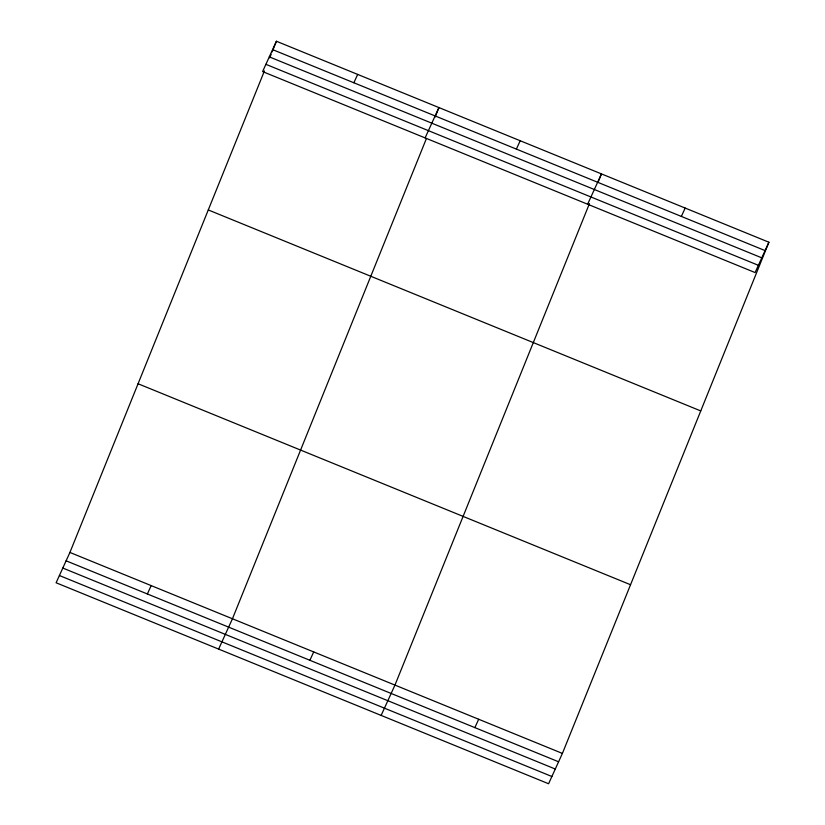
<?xml version="1.0" encoding="UTF-8"?>
<svg xmlns="http://www.w3.org/2000/svg" width="825" height="825" viewBox="0 0 825 825"><rect width="100%" height="100%" fill="white"/><g stroke="black" fill="none" stroke-linecap="round" stroke-linejoin="round"><path stroke-width="1.24" d="M768.9 242.23L755.081 272.559L262.597 71.579L276.416 41.25L768.9 242.23L562.403 753.421L548.584 783.75L56.1 582.77L69.919 552.441L264.423 70.95M269.692 57.884L271.136 54.316M272.095 51.944L276.416 41.25M426.453 138.456L232.444 618.771L218.625 649.1M435.095 117.078L438.931 107.57L425.112 137.899M589.452 203.6L394.958 685.09L381.14 715.419M598.094 182.212L601.456 173.9L587.637 204.218M353.863 82.778L357.679 74.415M147.366 593.969L151.181 585.606M516.378 149.098L520.193 140.735M309.891 660.289L313.706 651.925M681.368 216.428L685.173 208.065M474.87 727.619L478.686 719.256M272.601 49.613L765.084 250.594M269.301 56.863L761.784 257.843M265.897 64.329L758.381 265.31M208.271 209.942L700.755 410.922M138.064 383.749L630.548 584.729M69.919 552.441L562.403 753.421M66.113 560.814L558.597 761.784M62.803 568.054L555.287 769.034M59.4 575.52L551.884 776.5"/></g></svg>
